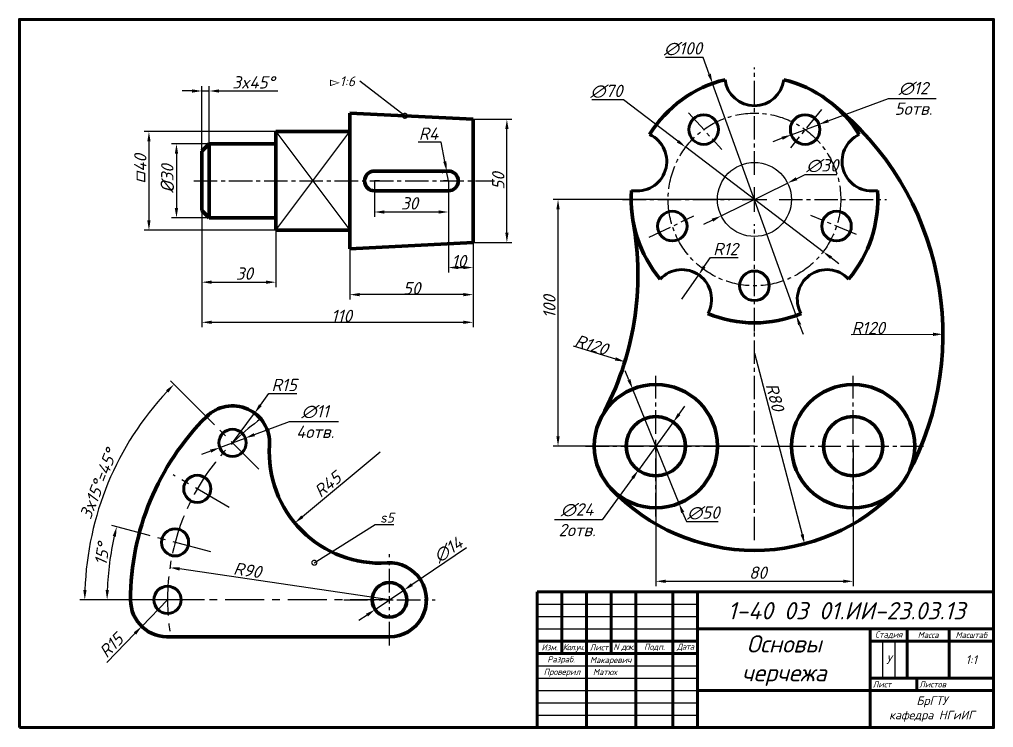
# Model space of a CAD drawing. Header units: millimetres. Extents: x 0 to 395, y 0 to 287.
import ezdxf
from ezdxf import colors
from ezdxf.entities.mleader import LeaderData, LeaderLine
from ezdxf.math import Vec2, Vec3

# ---------------------------------------------------------------- set-up
doc = ezdxf.new("R2010")
doc.units = ezdxf.units.MM
doc.header["$LTSCALE"] = 0.5
for name, pattern in [('CENTER2', [28.575, 19.05, -3.175, 3.175, -3.175]), ('осевая', [50.8, 31.75, -6.35, 6.35, -6.35]), ('осевая2', [28.575, 19.05, -3.175, 3.175, -3.175])]:
    doc.linetypes.add(name, pattern=pattern)
doc.styles.add('GOST-2.304_Type-B', font='isocpeui.ttf')
doc.styles.add('SPDS', font='isocpeur.ttf', dxfattribs={"oblique": 15})
doc.styles.get("Standard").update_dxf_attribs({"font": 'isocpeui.ttf'})
doc.dimstyles.new('Copy(2) of STANDARD', dxfattribs={"dimscale": 0, "dimtxt": 5, "dimasz": 4, "dimexe": 2, "dimexo": 0, "dimgap": 1, "dimtad": 1, "dimdec": 0, "dimzin": 12, "dimdsep": 46, "dimtxsty": 'SPDS', "dimcen": -3, "dimclrd": 256, "dimclre": 256, "dimadec": 0, "dimazin": 0, "dimtfac": 1, "dimtdec": 0, "dimtmove": 0, "dimatfit": 1, "dimfxl": 1, "dimtolj": 1, "dimtzin": 0, "dimarcsym": 0})
doc.dimstyles.get("Standard").update_dxf_attribs({"dimtxt": 5, "dimasz": 4, "dimexe": 2, "dimexo": 0, "dimgap": 0.09, "dimtad": 1, "dimdec": 0, "dimzin": 0, "dimdsep": 46, "dimtxsty": 'Standard', "dimcen": 0.09, "dimadec": 0, "dimazin": 0, "dimtfac": 1, "dimtdec": 0, "dimtofl": 0, "dimtmove": 0, "dimatfit": 3, "dimfxl": 1, "dimtolj": 1, "dimtzin": 0, "dimarcsym": 0})
doc.dimstyles.new('Копия Copy(2) of STANDARD', dxfattribs={"dimscale": 0, "dimtxt": 5, "dimasz": 4, "dimexe": 2, "dimexo": 0, "dimgap": 1, "dimtad": 1, "dimtoh": 1, "dimdec": 0, "dimzin": 12, "dimdsep": 46, "dimtxsty": 'SPDS', "dimcen": -3, "dimclrd": 256, "dimclre": 256, "dimadec": 0, "dimazin": 0, "dimtfac": 1, "dimtdec": 0, "dimtmove": 0, "dimatfit": 1, "dimfxl": 1, "dimtolj": 1, "dimtzin": 0, "dimarcsym": 0})

# ---------------------------------------------------------------- blocks, each defined once
blk = doc.blocks.new('*D10')
at = {"lineweight": -2, "transparency": 16777216}
for p, q in [((144.27, 221.8), (144.27, 207.2)), ((174.27, 221.8), (174.27, 207.2)), ((148.27, 209.2), (170.27, 209.2))]:
    blk.add_line(p, q, dxfattribs=at)
at = {"lineweight": -3, "transparency": 16777216}
for points in [[(148.27, 209.86), (148.27, 208.53), (144.27, 209.2)], [(170.27, 209.86), (170.27, 208.53), (174.27, 209.2)]]:
    blk.add_solid(points, dxfattribs=at)
at = {"layer": 'Defpoints', "color": 0, "lineweight": -3, "transparency": 16777216}
for p in [(144.27, 221.8), (174.27, 221.8), (174.27, 209.2)]:
    blk.add_point(p, dxfattribs=at)
at = {"color": 0, "lineweight": -3, "transparency": 16777216, "insert": (158.48, 212.7), "char_height": 5, "attachment_point": 5, "style": 'SPDS'}
blk.add_mtext('\\A1;30', dxfattribs=at)
blk = doc.blocks.new('*D11')
at = {"lineweight": -2, "transparency": 16777216}
for p, q in [((74.27, 209.8), (74.27, 178.75)), ((104.27, 201.8), (104.27, 178.75)), ((78.27, 180.75), (100.27, 180.75))]:
    blk.add_line(p, q, dxfattribs=at)
at = {"lineweight": -3, "transparency": 16777216}
for points in [[(78.27, 181.41), (78.27, 180.08), (74.27, 180.75)], [(100.27, 181.41), (100.27, 180.08), (104.27, 180.75)]]:
    blk.add_solid(points, dxfattribs=at)
at = {"layer": 'Defpoints', "color": 0, "lineweight": -3, "transparency": 16777216}
for p in [(74.27, 209.8), (104.27, 201.8), (104.27, 180.75)]:
    blk.add_point(p, dxfattribs=at)
at = {"color": 0, "lineweight": -3, "transparency": 16777216, "insert": (91.51, 184.25), "char_height": 5, "attachment_point": 5, "style": 'SPDS'}
blk.add_mtext('\\A1;30', dxfattribs=at)
blk = doc.blocks.new('*D13')
at = {"lineweight": -2, "transparency": 16777216}
for p, q in [((77.27, 236.8), (61.97, 236.8)), ((63.97, 232.8), (63.97, 210.8)), ((77.27, 206.8), (61.97, 206.8))]:
    blk.add_line(p, q, dxfattribs=at)
at = {"lineweight": -3, "transparency": 16777216}
for points in [[(63.3, 232.8), (64.64, 232.8), (63.97, 236.8)], [(63.3, 210.8), (64.64, 210.8), (63.97, 206.8)]]:
    blk.add_solid(points, dxfattribs=at)
at = {"layer": 'Defpoints', "color": 0, "lineweight": -3, "transparency": 16777216}
for p in [(77.27, 236.8), (63.97, 206.8), (77.27, 206.8)]:
    blk.add_point(p, dxfattribs=at)
at = {"color": 0, "lineweight": -3, "transparency": 16777216, "insert": (60.26, 222.71), "char_height": 5, "attachment_point": 5, "rotation": 90, "style": 'SPDS'}
blk.add_mtext('\\A1;{\\H1.08333x;%%C}30', dxfattribs=at)
blk = doc.blocks.new('*D14')
at = {"lineweight": -2, "transparency": 16777216}
for p, q in [((104.27, 241.8), (50.81, 241.8)), ((52.81, 237.8), (52.81, 205.8)), ((104.27, 201.8), (50.81, 201.8))]:
    blk.add_line(p, q, dxfattribs=at)
at = {"lineweight": -3, "transparency": 16777216}
for points in [[(52.14, 237.8), (53.47, 237.8), (52.81, 241.8)], [(52.14, 205.8), (53.47, 205.8), (52.81, 201.8)]]:
    blk.add_solid(points, dxfattribs=at)
at = {"layer": 'Defpoints', "color": 0, "lineweight": -3, "transparency": 16777216}
for p in [(104.27, 241.8), (52.81, 201.8), (104.27, 201.8)]:
    blk.add_point(p, dxfattribs=at)
at = {"color": 0, "lineweight": -3, "transparency": 16777216, "insert": (49.31, 226.64), "char_height": 5, "attachment_point": 5, "rotation": 90, "style": 'SPDS'}
blk.add_mtext('\\A1;{\\H0.95833x;□}40', dxfattribs=at)
blk = doc.blocks.new('*D15')
at = {"lineweight": -2, "transparency": 16777216}
for p, q in [((184.27, 246.8), (199.97, 246.8)), ((197.97, 200.8), (197.97, 242.8)), ((184.27, 196.8), (199.97, 196.8))]:
    blk.add_line(p, q, dxfattribs=at)
at = {"lineweight": -3, "transparency": 16777216}
for points in [[(197.31, 242.8), (198.64, 242.8), (197.97, 246.8)], [(197.31, 200.8), (198.64, 200.8), (197.97, 196.8)]]:
    blk.add_solid(points, dxfattribs=at)
at = {"layer": 'Defpoints', "color": 0, "lineweight": -3, "transparency": 16777216}
for p in [(184.27, 246.8), (197.97, 246.8), (184.27, 196.8)]:
    blk.add_point(p, dxfattribs=at)
at = {"color": 0, "lineweight": -3, "transparency": 16777216, "insert": (194.47, 221.76), "char_height": 5, "attachment_point": 5, "rotation": 90, "style": 'SPDS'}
blk.add_mtext('\\A1;50', dxfattribs=at)
blk = doc.blocks.new('*D16')
at = {"lineweight": -2, "transparency": 16777216}
for p, q in [((70.27, 258.25), (66.27, 258.25)), ((74.27, 233.8), (74.27, 260.25)), ((74.27, 258.25), (77.27, 258.25)), ((77.27, 236.8), (77.27, 260.25)), ((81.27, 258.25), (105.11, 258.25))]:
    blk.add_line(p, q, dxfattribs=at)
at = {"lineweight": -3, "transparency": 16777216}
for points in [[(70.27, 258.91), (70.27, 257.58), (74.27, 258.25)], [(81.27, 258.91), (81.27, 257.58), (77.27, 258.25)]]:
    blk.add_solid(points, dxfattribs=at)
at = {"layer": 'Defpoints', "color": 0, "lineweight": -3, "transparency": 16777216}
for p in [(74.27, 258.25), (74.27, 233.8), (77.27, 236.8)]:
    blk.add_point(p, dxfattribs=at)
at = {"color": 0, "lineweight": -3, "transparency": 16777216, "insert": (95.19, 261.75), "char_height": 5, "attachment_point": 5, "style": 'SPDS'}
blk.add_mtext('\\A1;3x45%%D', dxfattribs=at)
blk = doc.blocks.new('_DotSmall')
at = {"color": 0, "linetype": 'ByBlock', "lineweight": -3, "const_width": 0.5}
blk.add_lwpolyline([(-0.0625, 0, 1), (0.0625, 0, 1)], format="xyb", close=True, dxfattribs=at)
blk = doc.blocks.new('*U17')
at = {"linetype": 'осевая', "lineweight": -3}
blk.add_line((13.14, 0), (-13.14, 0), dxfattribs=at)
at = {"lineweight": 60}
blk.add_circle((-1.86, 0), 5.5, dxfattribs=at)
blk = doc.blocks.new('*U18')
at = {"color": 0, "linetype": 'ByBlock', "lineweight": -2, "transparency": 16777216}
for p, rotation in [((88.03, 114.3), 315.0000000000001), ((74.02, 96.05), 330.0000000000001), ((65.21, 74.79), 345)]:
    blk.add_blockref('*U17', p, dxfattribs=dict(at, rotation=rotation))
blk.add_blockref('*U17', (62.21, 51.98), dxfattribs=at)
blk = doc.blocks.new('*U19')
at = {"color": 0, "linetype": 'CENTER2', "lineweight": -3, "transparency": 16777216}
for p, q in [((0, 3), (0, 18.5)), ((-18.5, 0), (-3, 0)), ((3, 0), (18.5, 0)), ((0, -18.5), (0, -3))]:
    blk.add_line(p, q, dxfattribs=at)
at = {"color": 0, "linetype": 'Continuous', "lineweight": -3, "transparency": 16777216}
for p, q in [((-1.5, 0), (1.5, 0)), ((0, -1.5), (0, 1.5))]:
    blk.add_line(p, q, dxfattribs=at)
blk = doc.blocks.new('*D20')
at = {"lineweight": -2, "transparency": 16777216}
for p, q in [((52.52, 78.19), (37.81, 82.13)), ((49.07, 51.98), (33.84, 51.98))]:
    blk.add_line(p, q, dxfattribs=at)
blk.add_arc((150.35, 51.98), 114.51, 167.0015, 177.9985, dxfattribs=at)
at = {"lineweight": -3, "transparency": 16777216}
for points in [[(38.12, 77.9), (39.42, 77.57), (39.74, 81.62)], [(36.57, 55.97), (35.24, 55.99), (35.84, 51.98)]]:
    blk.add_solid(points, dxfattribs=at)
at = {"layer": 'Defpoints', "color": 0, "lineweight": -3, "transparency": 16777216}
for p in [(52.52, 78.19), (77.91, 71.39), (36.27, 61.96), (49.07, 51.98), (75.35, 51.98)]:
    blk.add_point(p, dxfattribs=at)
at = {"color": 0, "lineweight": -3, "transparency": 16777216, "insert": (33.8, 70.5), "char_height": 5, "attachment_point": 5, "rotation": 80.9698, "style": 'SPDS'}
blk.add_mtext('\\A1;15°', dxfattribs=at)
blk = doc.blocks.new('*D21')
at = {"lineweight": -2, "transparency": 16777216}
for p, q in [((78.74, 123.59), (61.57, 140.76)), ((60.35, 51.98), (24.79, 51.98))]:
    blk.add_line(p, q, dxfattribs=at)
blk.add_arc((150.35, 51.98), 123.56, 136.8549, 178.1451, dxfattribs=at)
at = {"lineweight": -3, "transparency": 16777216}
for points in [[(59.72, 136.94), (60.68, 136.01), (62.98, 139.35)], [(27.52, 55.97), (26.19, 55.99), (26.79, 51.98)]]:
    blk.add_solid(points, dxfattribs=at)
at = {"layer": 'Defpoints', "color": 0, "lineweight": -3, "transparency": 16777216}
for p in [(78.74, 123.59), (43.34, 113.76), (97.32, 105.01), (60.35, 51.98), (150.35, 51.98)]:
    blk.add_point(p, dxfattribs=at)
at = {"color": 0, "lineweight": -3, "transparency": 16777216, "insert": (32.27, 98.9), "char_height": 5, "attachment_point": 5, "rotation": 68.327, "style": 'SPDS'}
blk.add_mtext('\\A1;3x15%%D=45°', dxfattribs=at)
blk = doc.blocks.new('*D22')
at = {"lineweight": -2, "transparency": 16777216}
blk.add_line((146.59, 111.86), (115.03, 85.69), dxfattribs=at)
at = {"lineweight": -3, "transparency": 16777216}
blk.add_solid([(114.61, 86.2), (115.46, 85.18), (111.95, 83.14)], dxfattribs=at)
at = {"layer": 'Defpoints', "color": 0, "lineweight": -3, "transparency": 16777216}
for p in [(146.59, 111.86), (111.95, 83.14)]:
    blk.add_point(p, dxfattribs=at)
at = {"color": 0, "lineweight": -3, "transparency": 16777216, "insert": (125.28, 98.74), "char_height": 5, "attachment_point": 5, "rotation": 39.6663, "style": 'SPDS'}
blk.add_mtext('\\A1;R45', dxfattribs=at)
blk = doc.blocks.new('*D23')
at = {"lineweight": -2, "transparency": 16777216}
blk.add_line((150.35, 51.98), (65.26, 64.49), dxfattribs=at)
at = {"lineweight": -3, "transparency": 16777216}
blk.add_solid([(65.36, 65.15), (65.17, 63.83), (61.31, 65.07)], dxfattribs=at)
at = {"layer": 'Defpoints', "color": 0, "lineweight": -3, "transparency": 16777216}
for p in [(61.31, 65.07), (150.35, 51.98)]:
    blk.add_point(p, dxfattribs=at)
at = {"color": 0, "lineweight": -3, "transparency": 16777216, "insert": (92.75, 63.99), "char_height": 5, "attachment_point": 5, "rotation": 351.6341, "style": 'SPDS'}
blk.add_mtext('\\A1;R90', dxfattribs=at)
blk = doc.blocks.new('*D24')
at = {"lineweight": -2, "transparency": 16777216}
for p, q in [((60.35, 51.98), (49.9, 41.22)), ((47.11, 38.35), (35.73, 26.62))]:
    blk.add_line(p, q, dxfattribs=at)
at = {"lineweight": -3, "transparency": 16777216}
blk.add_solid([(46.64, 38.81), (47.59, 37.88), (49.9, 41.22)], dxfattribs=at)
at = {"layer": 'Defpoints', "color": 0, "lineweight": -3, "transparency": 16777216}
for p in [(60.35, 51.98), (49.9, 41.22)]:
    blk.add_point(p, dxfattribs=at)
at = {"color": 0, "lineweight": -3, "transparency": 16777216, "insert": (37.52, 33.49), "char_height": 5, "attachment_point": 5, "rotation": 45.8419, "style": 'SPDS'}
blk.add_mtext('\\A1;R15', dxfattribs=at)
blk = doc.blocks.new('*D25')
at = {"lineweight": -2, "transparency": 16777216}
for p, q in [((98.01, 130.89), (101.49, 135.59)), ((101.49, 135.59), (112.83, 135.59)), ((86.71, 115.62), (95.63, 127.68))]:
    blk.add_line(p, q, dxfattribs=at)
at = {"lineweight": -3, "transparency": 16777216}
blk.add_solid([(97.47, 131.29), (98.55, 130.5), (95.63, 127.68)], dxfattribs=at)
at = {"layer": 'Defpoints', "color": 0, "lineweight": -3, "transparency": 16777216}
for p in [(95.63, 127.68), (86.71, 115.62)]:
    blk.add_point(p, dxfattribs=at)
at = {"color": 0, "lineweight": -3, "transparency": 16777216, "insert": (107.66, 139.09), "char_height": 5, "attachment_point": 5, "style": 'SPDS'}
blk.add_mtext('\\A1;R15', dxfattribs=at)
blk = doc.blocks.new('*D26')
at = {"lineweight": -2, "transparency": 16777216}
for p, q in [((95.61, 118.95), (109.76, 124.25)), ((109.76, 124.25), (129.64, 124.25)), ((81.56, 113.69), (91.86, 117.55)), ((77.81, 112.29), (74.07, 110.88))]:
    blk.add_line(p, q, dxfattribs=at)
at = {"lineweight": -3, "transparency": 16777216}
for points in [[(95.37, 119.57), (95.84, 118.32), (91.86, 117.55)], [(77.58, 112.91), (78.05, 111.66), (81.56, 113.69)]]:
    blk.add_solid(points, dxfattribs=at)
at = {"layer": 'Defpoints', "color": 0, "lineweight": -3, "transparency": 16777216}
for p in [(91.86, 117.55), (81.56, 113.69)]:
    blk.add_point(p, dxfattribs=at)
at = {"color": 0, "lineweight": -3, "transparency": 16777216, "insert": (120.2, 124.25), "char_height": 5, "width": 9.8397, "attachment_point": 5, "style": 'SPDS'}
blk.add_mtext('\\A1;∅11\\P4отв.', dxfattribs=at)
blk = doc.blocks.new('*D27')
at = {"lineweight": -2, "transparency": 16777216}
for p, q in [((159.46, 58.14), (181.65, 73.14)), ((144.55, 48.06), (156.15, 55.9)), ((141.24, 45.82), (137.92, 43.58))]:
    blk.add_line(p, q, dxfattribs=at)
at = {"lineweight": -3, "transparency": 16777216}
for points in [[(159.09, 58.69), (159.84, 57.59), (156.15, 55.9)], [(140.86, 46.37), (141.61, 45.27), (144.55, 48.06)]]:
    blk.add_solid(points, dxfattribs=at)
at = {"layer": 'Defpoints', "color": 0, "lineweight": -3, "transparency": 16777216}
for p in [(156.15, 55.9), (144.55, 48.06)]:
    blk.add_point(p, dxfattribs=at)
at = {"color": 0, "lineweight": -3, "transparency": 16777216, "insert": (174.17, 72.3), "char_height": 5, "attachment_point": 5, "rotation": 34.0606, "style": 'SPDS'}
blk.add_mtext('\\A1;∅14', dxfattribs=at)
blk = doc.blocks.new('*D28')
at = {"lineweight": -2, "transparency": 16777216}
for p, q in [((171.37, 237.44), (162.03, 237.44)), ((172.81, 229.67), (171.37, 237.44)), ((174.27, 221.8), (173.54, 225.74))]:
    blk.add_line(p, q, dxfattribs=at)
blk.add_arc((174.27, 221.8), 4, 90, 129.1662, dxfattribs=at)
at = {"lineweight": -3, "transparency": 16777216}
blk.add_solid([(173.46, 229.79), (172.15, 229.55), (173.54, 225.74)], dxfattribs=at)
at = {"layer": 'Defpoints', "color": 0, "lineweight": -3, "transparency": 16777216}
for p in [(173.54, 225.74), (174.27, 221.8)]:
    blk.add_point(p, dxfattribs=at)
at = {"color": 0, "lineweight": -3, "transparency": 16777216, "insert": (166.2, 240.94), "char_height": 5, "attachment_point": 5, "style": 'SPDS'}
blk.add_mtext('\\A1;R4', dxfattribs=at)
blk = doc.blocks.new('*U30')
at = {"color": 0, "linetype": 'CENTER2', "lineweight": -3, "transparency": 16777216}
for p, q in [((0, 5), (0, 28.5)), ((-28.5, 0), (-5, 0)), ((5, 0), (28.5, 0)), ((0, -28.5), (0, -5))]:
    blk.add_line(p, q, dxfattribs=at)
at = {"color": 0, "linetype": 'Continuous', "lineweight": -3, "transparency": 16777216}
for p, q in [((-2.5, 0), (2.5, 0)), ((0, -2.5), (0, 2.5))]:
    blk.add_line(p, q, dxfattribs=at)
blk = doc.blocks.new('*U31')
at = {"color": 0, "linetype": 'CENTER2', "lineweight": -3, "transparency": 16777216}
for p, q in [((0, 5), (0, 28.5)), ((-28.5, 0), (-5, 0)), ((5, 0), (28.5, 0)), ((0, -28.5), (0, -5))]:
    blk.add_line(p, q, dxfattribs=at)
at = {"color": 0, "linetype": 'Continuous', "lineweight": -3, "transparency": 16777216}
for p, q in [((-2.5, 0), (2.5, 0)), ((0, -2.5), (0, 2.5))]:
    blk.add_line(p, q, dxfattribs=at)
blk = doc.blocks.new('*U32')
at = {"color": 0, "linetype": 'CENTER2', "lineweight": -3, "transparency": 16777216}
for p, q in [((0, 10), (0, 53.5)), ((-53.5, 0), (-10, 0)), ((10, 0), (53.5, 0)), ((0, -53.5), (0, -10))]:
    blk.add_line(p, q, dxfattribs=at)
at = {"color": 0, "linetype": 'Continuous', "lineweight": -3, "transparency": 16777216}
for p, q in [((0, -5), (0, 5)), ((-5, 0), (5, 0))]:
    blk.add_line(p, q, dxfattribs=at)
blk = doc.blocks.new('*U33')
at = {"lineweight": 60}
blk.add_circle((0, 0), 6, dxfattribs=at)
blk = doc.blocks.new('*U34')
at = {"color": 0, "linetype": 'ByBlock', "lineweight": -2, "transparency": 16777216}
for p, rotation in [((577.16, 281.1), 216), ((618.3, 281.1), 144), ((564.44, 241.97), 288), ((631.02, 241.97), 71.99999999999999)]:
    blk.add_blockref('*U33', p, dxfattribs=dict(at, rotation=rotation))
blk.add_blockref('*U33', (597.73, 217.78), dxfattribs=at)
blk = doc.blocks.new('*U37')
at = {"lineweight": 60}
blk.add_arc((0, 6.72), 12, 186.8921, 353.1079, dxfattribs=at)
blk = doc.blocks.new('*U38')
at = {"color": 0, "linetype": 'ByBlock', "lineweight": -2, "transparency": 16777216}
blk.add_blockref('*U37', (597.73, 296.06), dxfattribs=at)
for p, rotation in [((556.57, 266.16), 72), ((638.89, 266.16), 288), ((572.29, 217.77), 144), ((623.17, 217.77), 216)]:
    blk.add_blockref('*U37', p, dxfattribs=dict(at, rotation=rotation))
blk = doc.blocks.new('*D39')
at = {"lineweight": -2, "transparency": 16777216}
for p, q in [((298.36, 214.28), (216.71, 214.28)), ((218.71, 118.28), (218.71, 210.28)), ((298.36, 114.28), (216.71, 114.28))]:
    blk.add_line(p, q, dxfattribs=at)
at = {"lineweight": -3, "transparency": 16777216}
for points in [[(218.04, 210.28), (219.38, 210.28), (218.71, 214.28)], [(218.04, 118.28), (219.38, 118.28), (218.71, 114.28)]]:
    blk.add_solid(points, dxfattribs=at)
at = {"layer": 'Defpoints', "color": 0, "lineweight": -3, "transparency": 16777216}
for p in [(218.71, 214.28), (298.36, 214.28), (298.36, 114.28)]:
    blk.add_point(p, dxfattribs=at)
at = {"color": 0, "lineweight": -3, "transparency": 16777216, "insert": (215.21, 170.79), "char_height": 5, "attachment_point": 5, "rotation": 90, "style": 'SPDS'}
blk.add_mtext('\\A1;100', dxfattribs=at)
blk = doc.blocks.new('*D40')
at = {"lineweight": -2, "transparency": 16777216}
for p, q in [((258.36, 114.28), (258.36, 57.5)), ((338.36, 114.28), (338.36, 57.5)), ((262.36, 59.5), (334.36, 59.5))]:
    blk.add_line(p, q, dxfattribs=at)
at = {"lineweight": -3, "transparency": 16777216}
for points in [[(262.36, 60.17), (262.36, 58.83), (258.36, 59.5)], [(334.36, 60.17), (334.36, 58.83), (338.36, 59.5)]]:
    blk.add_solid(points, dxfattribs=at)
at = {"layer": 'Defpoints', "color": 0, "lineweight": -3, "transparency": 16777216}
for p in [(258.36, 114.28), (338.36, 114.28), (338.36, 59.5)]:
    blk.add_point(p, dxfattribs=at)
at = {"color": 0, "lineweight": -3, "transparency": 16777216, "insert": (299.76, 63), "char_height": 5, "attachment_point": 5, "style": 'SPDS'}
blk.add_mtext('\\A1;80', dxfattribs=at)
blk = doc.blocks.new('*D43')
at = {"color": 0, "lineweight": -2, "transparency": 16777216}
blk.add_line((337.59, 159.58), (370.8, 159.62), dxfattribs=at)
at = {"color": 0, "lineweight": -3, "transparency": 16777216}
blk.add_solid([(370.8, 160.28), (370.8, 158.95), (374.8, 159.62)], dxfattribs=at)
at = {"layer": 'Defpoints', "color": 0, "lineweight": -3, "transparency": 16777216}
for p in [(254.8, 159.49), (374.8, 159.62)]:
    blk.add_point(p, dxfattribs=at)
at = {"color": 0, "lineweight": -3, "transparency": 16777216, "insert": (344.54, 162.18), "char_height": 5, "attachment_point": 5, "rotation": 0.0649}
blk.add_mtext('\\A1;R120', dxfattribs=at)
blk = doc.blocks.new('*D44')
at = {"lineweight": -2, "transparency": 16777216}
blk.add_line((298.36, 152.03), (317.68, 78.53), dxfattribs=at)
at = {"lineweight": -3, "transparency": 16777216}
blk.add_solid([(318.33, 78.7), (317.04, 78.36), (318.7, 74.66)], dxfattribs=at)
at = {"layer": 'Defpoints', "color": 0, "lineweight": -3, "transparency": 16777216}
for p in [(298.36, 152.03), (318.7, 74.66)]:
    blk.add_point(p, dxfattribs=at)
at = {"color": 0, "lineweight": -3, "transparency": 16777216, "insert": (306.66, 134.23), "char_height": 5, "attachment_point": 5, "rotation": 284.7315, "style": 'SPDS'}
blk.add_mtext('\\A1;R80', dxfattribs=at)
blk = doc.blocks.new('*D45')
at = {"lineweight": -2, "transparency": 16777216}
for p, q in [((267.78, 127.22), (270.13, 130.45)), ((265.42, 123.98), (251.29, 104.58)), ((248.94, 101.35), (236.63, 84.45)), ((236.63, 84.45), (217.25, 84.45))]:
    blk.add_line(p, q, dxfattribs=at)
at = {"lineweight": -3, "transparency": 16777216}
for points in [[(267.24, 127.61), (268.31, 126.83), (265.42, 123.98)], [(248.4, 101.74), (249.48, 100.96), (251.29, 104.58)]]:
    blk.add_solid(points, dxfattribs=at)
at = {"layer": 'Defpoints', "color": 0, "lineweight": -3, "transparency": 16777216}
for p in [(265.42, 123.98), (251.29, 104.58)]:
    blk.add_point(p, dxfattribs=at)
at = {"color": 0, "lineweight": -3, "transparency": 16777216, "insert": (226.44, 84.45), "char_height": 5, "attachment_point": 5, "style": 'SPDS'}
blk.add_mtext('\\A1;∅24\\P2отв.', dxfattribs=at)
blk = doc.blocks.new('*D46')
at = {"lineweight": -2, "transparency": 16777216}
for p, q in [((328.29, 246.11), (352.67, 255.25)), ((352.67, 255.25), (372.05, 255.25)), ((313.31, 240.49), (324.55, 244.71)), ((309.57, 239.09), (305.82, 237.68))]:
    blk.add_line(p, q, dxfattribs=at)
at = {"lineweight": -3, "transparency": 16777216}
for points in [[(328.06, 246.74), (328.53, 245.49), (324.55, 244.71)], [(309.33, 239.71), (309.8, 238.46), (313.31, 240.49)]]:
    blk.add_solid(points, dxfattribs=at)
at = {"layer": 'Defpoints', "color": 0, "lineweight": -3, "transparency": 16777216}
for p in [(324.55, 244.71), (313.31, 240.49)]:
    blk.add_point(p, dxfattribs=at)
at = {"color": 0, "lineweight": -3, "transparency": 16777216, "insert": (362.86, 255.25), "char_height": 5, "attachment_point": 5, "style": 'SPDS'}
blk.add_mtext('\\A1;∅12\\P5отв.', dxfattribs=at)
blk = doc.blocks.new('*D47')
at = {"lineweight": -2, "transparency": 16777216}
for p, q in [((277.57, 271.86), (262.23, 271.86)), ((280.02, 265.08), (277.57, 271.86)), ((315.33, 167.25), (281.38, 261.31)), ((316.69, 163.49), (318.05, 159.73))]:
    blk.add_line(p, q, dxfattribs=at)
at = {"lineweight": -3, "transparency": 16777216}
for points in [[(280.65, 265.3), (279.39, 264.85), (281.38, 261.31)], [(317.32, 163.72), (316.06, 163.27), (315.33, 167.25)]]:
    blk.add_solid(points, dxfattribs=at)
at = {"layer": 'Defpoints', "color": 0, "lineweight": -3, "transparency": 16777216}
for p in [(281.38, 261.31), (315.33, 167.25)]:
    blk.add_point(p, dxfattribs=at)
at = {"color": 0, "lineweight": -3, "transparency": 16777216, "insert": (269.4, 275.36), "char_height": 5, "attachment_point": 5, "style": 'SPDS'}
blk.add_mtext('\\A1;∅100', dxfattribs=at)
blk = doc.blocks.new('*D48')
at = {"lineweight": -2, "transparency": 16777216}
for p, q in [((245.27, 254.62), (232.43, 254.62)), ((267.31, 237.88), (245.27, 254.62)), ((326.22, 193.11), (270.49, 235.46)), ((329.41, 190.69), (332.59, 188.27))]:
    blk.add_line(p, q, dxfattribs=at)
at = {"lineweight": -3, "transparency": 16777216}
for points in [[(267.71, 238.41), (266.9, 237.35), (270.49, 235.46)], [(329.81, 191.22), (329, 190.16), (326.22, 193.11)]]:
    blk.add_solid(points, dxfattribs=at)
at = {"layer": 'Defpoints', "color": 0, "lineweight": -3, "transparency": 16777216}
for p in [(270.49, 235.46), (326.22, 193.11)]:
    blk.add_point(p, dxfattribs=at)
at = {"color": 0, "lineweight": -3, "transparency": 16777216, "insert": (238.35, 258.12), "char_height": 5, "attachment_point": 5, "style": 'SPDS'}
blk.add_mtext('\\A1;∅70', dxfattribs=at)
blk = doc.blocks.new('*D49')
at = {"lineweight": -2, "transparency": 16777216}
for p, q in [((277.99, 187.05), (280.48, 190.69)), ((280.48, 190.69), (291.82, 190.69)), ((268.97, 173.83), (275.74, 183.74))]:
    blk.add_line(p, q, dxfattribs=at)
at = {"lineweight": -3, "transparency": 16777216}
blk.add_solid([(277.44, 187.42), (278.54, 186.67), (275.74, 183.74)], dxfattribs=at)
at = {"layer": 'Defpoints', "color": 0, "lineweight": -3, "transparency": 16777216}
for p in [(275.74, 183.74), (268.97, 173.83)]:
    blk.add_point(p, dxfattribs=at)
at = {"color": 0, "lineweight": -3, "transparency": 16777216, "insert": (286.65, 194.19), "char_height": 5, "attachment_point": 5, "style": 'SPDS'}
blk.add_mtext('\\A1;R12', dxfattribs=at)
blk = doc.blocks.new('*D50')
at = {"color": 0, "lineweight": -2, "transparency": 16777216}
for p, q in [((174.27, 221.8), (174.27, 184.68)), ((184.27, 221.8), (184.27, 184.68)), ((178.27, 186.68), (180.27, 186.68))]:
    blk.add_line(p, q, dxfattribs=at)
at = {"lineweight": -2, "transparency": 16777216}
for p, q in [((247.46, 141.16), (245.96, 144.87)), ((248.97, 137.45), (267.75, 91.11)), ((269.25, 87.41), (270.75, 83.7)), ((270.75, 83.7), (283.59, 83.7))]:
    blk.add_line(p, q, dxfattribs=at)
at = {"color": 0, "lineweight": -3, "transparency": 16777216}
for points in [[(178.27, 187.35), (178.27, 186.02), (174.27, 186.68)], [(180.27, 187.35), (180.27, 186.02), (184.27, 186.68)]]:
    blk.add_solid(points, dxfattribs=at)
at = {"lineweight": -3, "transparency": 16777216}
for points in [[(248.08, 141.41), (246.85, 140.91), (248.97, 137.45)], [(269.87, 87.66), (268.63, 87.16), (267.75, 91.11)]]:
    blk.add_solid(points, dxfattribs=at)
at = {"layer": 'Defpoints', "color": 0, "lineweight": -3, "transparency": 16777216}
for p in [(174.27, 221.8), (184.27, 221.8), (184.27, 186.68), (248.97, 137.45), (267.75, 91.11)]:
    blk.add_point(p, dxfattribs=at)
at = {"color": 0, "lineweight": -3, "transparency": 16777216, "insert": (178.48, 189.27), "char_height": 5, "attachment_point": 5}
blk.add_mtext('\\A1;10', dxfattribs=at)
at = {"color": 0, "lineweight": -3, "transparency": 16777216, "insert": (277.67, 87.2), "char_height": 5, "attachment_point": 5, "style": 'SPDS'}
blk.add_mtext('\\A1;∅50', dxfattribs=at)
blk = doc.blocks.new('*D51')
at = {"color": 0, "lineweight": -2, "transparency": 16777216}
for p, q in [((134.27, 221.8), (134.27, 173.7)), ((184.27, 221.8), (184.27, 173.7)), ((180.27, 175.7), (138.27, 175.7))]:
    blk.add_line(p, q, dxfattribs=at)
at = {"lineweight": -2, "transparency": 16777216}
for p, q in [((315.4, 222.69), (318.98, 224.46)), ((318.98, 224.46), (331.82, 224.46)), ((284.9, 207.65), (311.81, 220.92)), ((281.32, 205.88), (277.73, 204.11))]:
    blk.add_line(p, q, dxfattribs=at)
at = {"lineweight": -3, "transparency": 16777216}
for points in [[(315.1, 223.29), (315.69, 222.09), (311.81, 220.92)], [(281.02, 206.48), (281.61, 205.28), (284.9, 207.65)]]:
    blk.add_solid(points, dxfattribs=at)
at = {"color": 0, "lineweight": -3, "transparency": 16777216}
for points in [[(138.27, 176.37), (138.27, 175.04), (134.27, 175.7)], [(180.27, 176.37), (180.27, 175.04), (184.27, 175.7)]]:
    blk.add_solid(points, dxfattribs=at)
at = {"layer": 'Defpoints', "color": 0, "lineweight": -3, "transparency": 16777216}
for p in [(134.27, 221.8), (184.27, 221.8), (311.81, 220.92), (284.9, 207.65), (134.27, 175.7)]:
    blk.add_point(p, dxfattribs=at)
at = {"color": 0, "lineweight": -3, "transparency": 16777216, "insert": (325.9, 227.96), "char_height": 5, "attachment_point": 5, "style": 'SPDS'}
blk.add_mtext('\\A1;∅30', dxfattribs=at)
at = {"color": 0, "lineweight": -3, "transparency": 16777216, "insert": (159.37, 178.29), "char_height": 5, "attachment_point": 5}
blk.add_mtext('\\A1;50', dxfattribs=at)
blk = doc.blocks.new('*D53')
at = {"color": 0, "lineweight": -2, "transparency": 16777216}
blk.add_line((224.85, 154.92), (241.97, 149.65), dxfattribs=at)
at = {"color": 0, "lineweight": -3, "transparency": 16777216}
blk.add_solid([(242.16, 150.29), (241.77, 149.01), (245.79, 148.47)], dxfattribs=at)
at = {"layer": 'Defpoints', "color": 0, "lineweight": -3, "transparency": 16777216}
for p in [(131.11, 183.81), (245.79, 148.47)]:
    blk.add_point(p, dxfattribs=at)
at = {"color": 0, "lineweight": -3, "transparency": 16777216, "insert": (232.26, 155.35), "char_height": 5, "attachment_point": 5, "rotation": 342.8744}
blk.add_mtext('\\A1;R120', dxfattribs=at)
blk = doc.blocks.new('*D52')
at = {"color": 0, "lineweight": -2, "transparency": 16777216}
for p, q in [((74.27, 221.8), (74.27, 162.48)), ((184.27, 221.8), (184.27, 162.48)), ((78.27, 164.48), (180.27, 164.48))]:
    blk.add_line(p, q, dxfattribs=at)
at = {"color": 0, "lineweight": -3, "transparency": 16777216}
for points in [[(78.27, 165.15), (78.27, 163.82), (74.27, 164.48)], [(180.27, 165.15), (180.27, 163.82), (184.27, 164.48)]]:
    blk.add_solid(points, dxfattribs=at)
at = {"layer": 'Defpoints', "color": 0, "lineweight": -3, "transparency": 16777216}
for p in [(74.27, 221.8), (184.27, 221.8), (184.27, 164.48)]:
    blk.add_point(p, dxfattribs=at)
at = {"color": 0, "lineweight": -3, "transparency": 16777216, "insert": (130.94, 167.07), "char_height": 5, "attachment_point": 5}
blk.add_mtext('\\A1;110', dxfattribs=at)

msp = doc.modelspace()

# ---------------------------------------------------------------- linework, layer by layer
at = {"lineweight": 80}
for p, q in [((134.27, 249.3), (184.27, 246.8)), ((134.27, 249.3), (134.27, 221.8)), ((184.27, 221.8), (184.27, 246.8)), ((104.27, 221.8), (104.27, 241.8)), ((104.27, 241.8), (134.27, 241.8)), ((77.27, 236.8), (74.27, 233.8)), ((74.27, 221.8), (74.27, 233.8)), ((77.27, 236.8), (104.27, 236.8)), ((77.27, 236.8), (77.27, 221.8)), ((144.27, 225.8), (174.27, 225.8)), ((74.27, 221.8), (74.27, 209.8)), ((77.27, 206.8), (77.27, 221.8)), ((104.27, 221.8), (104.27, 201.8)), ((134.27, 194.3), (134.27, 221.8)), ((184.27, 221.8), (184.27, 196.8)), ((144.27, 217.8), (174.27, 217.8)), ((77.27, 206.8), (74.27, 209.8)), ((77.27, 206.8), (104.27, 206.8)), ((134.27, 201.8), (104.27, 201.8)), ((134.27, 194.3), (184.27, 196.8)), ((150.35, 36.98), (60.35, 36.98))]:
    msp.add_line(p, q, dxfattribs=at)
at = {"linetype": 'CENTER2', "lineweight": -3}
for p, q in [((271.6, 249.34), (285.12, 234.6)), ((325.49, 250.79), (312.98, 235.18)), ((255.71, 199.02), (273.78, 207.6)), ((339.76, 200.14), (321.26, 207.73)), ((298.36, 76.17), (298.36, 160.78))]:
    msp.add_line(p, q, dxfattribs=at)
at = {"lineweight": -3}
for p, q in [((104.27, 241.8), (134.27, 201.8)), ((104.27, 201.8), (134.27, 241.8)), ((144.27, 221.8), (144.27, 221.8)), ((146.27, 221.8), (144.27, 221.8)), ((174.27, 221.8), (172.27, 221.8))]:
    msp.add_line(p, q, dxfattribs=at)
at = {"linetype": 'CENTER2'}
msp.add_line((70.96, 221.8), (192.98, 221.8), dxfattribs=at)
at = {"lineweight": 60}
for p, q in [((104.27, 201.8), (134.27, 201.8)), ((395.31, 110.23), (395.31, 55.23)), ((210.31, 55.23), (395.31, 55.23))]:
    msp.add_line(p, q, dxfattribs=at)
at = {"linetype": 'осевая2', "lineweight": -3}
msp.add_line((286.86, 114.28), (309.86, 114.28), dxfattribs=at)
at = {"linetype": 'осевая', "lineweight": -3}
msp.add_line((150.35, 51.98), (60.35, 51.98), dxfattribs=at)
at = {"linetype": 'Continuous', "lineweight": 60}
for p, q in [((210.31, 55.23), (395.31, 55.23)), ((210.31, 55.23), (210.31, 0.23)), ((220.31, 55.23), (220.31, 30.23)), ((230.31, 55.23), (230.31, 0.23)), ((240.31, 55.23), (240.31, 30.23)), ((250.31, 55.23), (250.31, 0.23)), ((265.31, 55.23), (265.31, 0.23)), ((275.31, 55.23), (275.31, 0.23)), ((395.31, 55.23), (395.31, 0.23)), ((275.31, 40.23), (395.31, 40.23)), ((345.31, 40.23), (345.31, 0.23)), ((360.31, 40.23), (360.31, 20.23)), ((377.31, 40.23), (377.31, 20.23)), ((210.31, 35.23), (275.31, 35.23)), ((345.31, 35.23), (395.31, 35.23)), ((210.31, 30.23), (275.31, 30.23)), ((345.31, 20.23), (395.31, 20.23)), ((364.17, 20.23), (364.17, 15.23)), ((275.31, 15.23), (395.31, 15.23)), ((210.31, 0.23), (395.31, 0.23))]:
    msp.add_line(p, q, dxfattribs=at)
at = {"linetype": 'Continuous'}
for p, q in [((210.31, 50.23), (275.31, 50.23)), ((210.31, 45.23), (275.31, 45.23)), ((210.31, 40.23), (275.31, 40.23)), ((350.31, 35.23), (350.31, 20.23)), ((355.31, 35.23), (355.31, 20.23)), ((210.31, 25.23), (275.31, 25.23)), ((210.31, 20.23), (275.31, 20.23)), ((210.31, 15.23), (275.31, 15.23)), ((210.31, 10.23), (275.31, 10.23)), ((210.31, 5.23), (275.31, 5.23))]:
    msp.add_line(p, q, dxfattribs=at)
at = {"lineweight": 60}
msp.add_lwpolyline([(0.31, 0.23), (0.31, 287.23), (395.31, 287.23), (395.31, 0.23), (0.31, 0.23)], dxfattribs=at)
at = {"linetype": 'осевая2', "lineweight": -3}
msp.add_circle((298.36, 214.28), 35, dxfattribs=at)
at = {"lineweight": -3}
msp.add_circle((298.36, 214.28), 15, dxfattribs=at)
at = {"lineweight": 80}
for centre, radius in [((258.36, 114.28), 25), ((338.36, 114.28), 25), ((258.36, 114.28), 12), ((338.36, 114.28), 12), ((150.35, 51.98), 7)]:
    msp.add_circle(centre, radius, dxfattribs=at)
for centre, radius, start, end in [((298.36, 214.28), 50, 103.7842, 148.2158), ((298.36, 214.28), 50, 31.7842, 76.2158), ((254.8, 159.49), 120, 331.5877, 51.52), ((144.27, 221.8), 4, 90, 270), ((174.27, 221.8), 4, 270, 90), ((298.36, 214.28), 50, 175.7842, 220.2158), ((298.36, 214.28), 50, 319.7842, 4.2158), ((131.11, 183.81), 120, 331.3491, 10.3275), ((298.36, 214.28), 50, 247.7842, 292.2158), ((86.71, 115.62), 15, 356.4096, 135), ((150.35, 51.98), 105, 135, 180), ((146.59, 111.86), 45, 176.4096, 273.5904), ((298.36, 152.03), 80, 223.3418, 316.6582), ((150.35, 51.98), 15, 270, 93.5904), ((60.35, 51.98), 15, 180, 274.7802)]:
    msp.add_arc(centre, radius, start, end, dxfattribs=at)
at = {"linetype": 'осевая', "lineweight": -3}
msp.add_arc((150.35, 51.98), 90, 125.4396, 189.5604, dxfattribs=at)

# ---------------------------------------------------------------- block references
at = {"linetype": 'CENTER2', "lineweight": -3}
for name, p in [('*U32', (298.36, 214.28)), ('*U30', (258.36, 114.28)), ('*U31', (338.36, 114.28)), ('*U19', (150.35, 51.98))]:
    msp.add_blockref(name, p, dxfattribs=at)
at = {"lineweight": 80}
for name, p in [('*U38', (-299.38, -38.5)), ('*U34', (-299.38, -38.5)), ('*U18', (0, 0))]:
    msp.add_blockref(name, p, dxfattribs=at)

# ---------------------------------------------------------------- texts
at = {"lineweight": -3, "attachment_point": 1}
for s, width, heights, insert, char_height in [('1-40 03 01.ИИ-23.03.13', 135.5917, [0], (287.53, 51.07), 7), ('\\pxqc;Основы\\Pчерчежа', 64.9223, [0], (277.95, 37.63), 7), ('Макаревич', 65.9578, [14.94], (231.67, 28.85), 2.5)]:
    msp.add_mtext_dynamic_manual_height_columns(s, width=width, gutter_width=35, heights=heights, dxfattribs=dict(at, insert=insert, char_height=char_height))
at = {"linetype": 'Continuous', "style": 'GOST-2.304_Type-B'}
for s, insert, char_height, width, attachment_point in [('Стадия', (352.81, 37.73), 2.5, 13, 5), ('Масса', (368.81, 37.73), 2.5, 15, 5), ('Масштаб', (386.31, 37.73), 2.5, 16, 5), ('Изм.', (215.31, 32.73), 2.5, 8, 5), ('{\\T0.8;Кол.уч.}', (224.91, 32.47), 2.5, 9, 5), ('Лист', (235.31, 32.73), 2.5, 8, 5), ('{\\T0.8;N док.}', (245.31, 32.73), 2.5, 9, 5), ('Подп.', (257.81, 32.73), 2.5, 13, 5), ('{\\T0.9;Дата}', (270.31, 32.73), 2.5, 8, 5), ('Разраб.', (219.97, 27.53), 2.5, 18, 5), ('У', (352.81, 27.73), 3.5, 3, 5), ('1:1', (386.31, 27.73), 3.5, 16, 5), ('Проверил', (220.31, 22.47), 2.5, 18, 5), ('Лист', (346.31, 17.73), 2.5, 16.8636, 4), ('Листов', (365.17, 17.73), 2.5, 29.1364, 4), ('БрГТУ \\Pкафедра НГиИГ', (370.31, 7.73), 3.5, 48, 5)]:
    msp.add_mtext(s, dxfattribs=dict(at, insert=insert, char_height=char_height, width=width, attachment_point=attachment_point))
at = {"color": 18, "linetype": 'Continuous', "true_color": 0x000000, "insert": (237.69, 22.73), "char_height": 2.5, "width": 18, "attachment_point": 5, "style": 'GOST-2.304_Type-B'}
msp.add_mtext('Матюх', dxfattribs=at)

# ---------------------------------------------------------------- dimensions: what is measured, and where the dimension line sits
at = {"lineweight": -3}
for p1, p2, dimstyle, picture, middle in [((315.33, 167.25), (281.38, 261.31), 'Копия Copy(2) of STANDARD', '*D47', (269.4, 271.86)), ((326.22, 193.11), (270.49, 235.46), 'Копия Copy(2) of STANDARD', '*D48', (238.35, 254.62)), ((284.9, 207.65), (311.81, 220.92), 'Копия Copy(2) of STANDARD', '*D51', (325.9, 224.46)), ((248.97, 137.45), (267.75, 91.11), 'Копия Copy(2) of STANDARD', '*D50', (277.67, 83.7)), ((144.55, 48.06), (156.15, 55.9), 'Copy(2) of STANDARD', '*D27', (176.13, 69.4))]:
    dim = msp.add_diameter_dim_2p(p1=p1, p2=p2, dimstyle=dimstyle, override={"dimscale": 1}, dxfattribs=at)
    dim.commit()
    dim.dimension.update_dxf_attribs({"geometry": picture, "text_midpoint": middle, "dimtype": 163})
dim = msp.add_linear_dim(base=(74.27, 258.25), p1=(77.27, 236.8), p2=(74.27, 233.8), text='3x45%%D', dimstyle='Copy(2) of STANDARD', override={"dimscale": 1}, dxfattribs=at)
dim.commit()
dim.dimension.update_dxf_attribs({"geometry": '*D16', "text_midpoint": (95.19, 258.25), "dimtype": 160})
for p1, p2, text, picture, middle in [((313.31, 240.49), (324.55, 244.71), '<>\\X5отв.', '*D46', (362.86, 255.25)), ((81.56, 113.69), (91.86, 117.55), '<>\\X4отв.', '*D26', (120.2, 124.25)), ((265.42, 123.98), (251.29, 104.58), '<>\\X2отв.', '*D45', (226.44, 84.45))]:
    dim = msp.add_diameter_dim_2p(p1=p1, p2=p2, text=text, dimstyle='Копия Copy(2) of STANDARD', override={"dimscale": 1}, dxfattribs=at)
    dim.commit()
    dim.dimension.update_dxf_attribs({"geometry": picture, "text_midpoint": middle, "dimtype": 163})
for base, p1, p2, dimstyle, picture, middle in [((197.97, 246.8), (184.27, 196.8), (184.27, 246.8), 'Copy(2) of STANDARD', '*D15', (197.97, 221.76)), ((218.71, 214.28), (298.36, 114.28), (298.36, 214.28), 'Копия Copy(2) of STANDARD', '*D39', (218.71, 170.79))]:
    dim = msp.add_linear_dim(base=base, p1=p1, p2=p2, angle=90, dimstyle=dimstyle, override={"dimscale": 1}, dxfattribs=at)
    dim.commit()
    dim.dimension.update_dxf_attribs({"geometry": picture, "text_midpoint": middle, "dimtype": 160})
for base, p1, p2, text, picture, middle in [((52.81, 201.8), (104.27, 241.8), (104.27, 201.8), '{\\H0.95833x;□}<>', '*D14', (52.81, 226.64)), ((63.97, 206.8), (77.27, 236.8), (77.27, 206.8), '{\\H1.08333x;%%C}<>', '*D13', (63.97, 222.71))]:
    dim = msp.add_linear_dim(base=base, p1=p1, p2=p2, angle=90, text=text, dimstyle='Copy(2) of STANDARD', override={"dimscale": 1}, dxfattribs=at)
    dim.commit()
    dim.dimension.update_dxf_attribs({"geometry": picture, "text_midpoint": middle, "dimtype": 160})
for center, mpoint, dimstyle, picture, middle in [((174.27, 221.8), (173.54, 225.74), 'Копия Copy(2) of STANDARD', '*D28', (166.2, 237.44)), ((268.97, 173.83), (275.74, 183.74), 'Копия Copy(2) of STANDARD', '*D49', (286.65, 190.69)), ((298.36, 152.03), (318.7, 74.66), 'Копия Copy(2) of STANDARD', '*D44', (303.27, 133.34)), ((86.71, 115.62), (95.63, 127.68), 'Копия Copy(2) of STANDARD', '*D25', (107.66, 135.59)), ((146.59, 111.86), (111.95, 83.14), 'Copy(2) of STANDARD', '*D22', (127.52, 96.04)), ((150.35, 51.98), (61.31, 65.07), 'Copy(2) of STANDARD', '*D23', (92.24, 60.52)), ((60.35, 51.98), (49.9, 41.22), 'Copy(2) of STANDARD', '*D24', (40.03, 31.05))]:
    dim = msp.add_radius_dim(center=center, mpoint=mpoint, dimstyle=dimstyle, override={"dimscale": 1}, dxfattribs=at)
    dim.commit()
    dim.dimension.update_dxf_attribs({"geometry": picture, "text_midpoint": middle, "dimtype": 164})
for base, p1, p2, picture, middle in [((134.27, 175.7), (184.27, 221.8), (134.27, 221.8), '*D51', (159.37, 175.7)), ((184.27, 164.48), (74.27, 221.8), (184.27, 221.8), '*D52', (130.94, 164.48)), ((184.27, 186.68), (174.27, 221.8), (184.27, 221.8), '*D50', (178.48, 186.68))]:
    dim = msp.add_linear_dim(base=base, p1=p1, p2=p2, dimstyle='Standard', dxfattribs=at)
    dim.commit()
    dim.dimension.update_dxf_attribs({"geometry": picture, "text_midpoint": middle, "dimtype": 160})
for base, p1, p2, dimstyle, picture, middle in [((174.27, 209.2), (144.27, 221.8), (174.27, 221.8), 'Copy(2) of STANDARD', '*D10', (158.48, 209.2)), ((104.27, 180.75), (74.27, 209.8), (104.27, 201.8), 'Copy(2) of STANDARD', '*D11', (91.51, 180.75)), ((338.36, 59.5), (258.36, 114.28), (338.36, 114.28), 'Копия Copy(2) of STANDARD', '*D40', (299.76, 59.5))]:
    dim = msp.add_linear_dim(base=base, p1=p1, p2=p2, dimstyle=dimstyle, override={"dimscale": 1}, dxfattribs=at)
    dim.commit()
    dim.dimension.update_dxf_attribs({"geometry": picture, "text_midpoint": middle, "dimtype": 160})
for center, mpoint, picture, middle in [((131.11, 183.81), (245.79, 148.47), '*D53', (231.5, 152.87)), ((254.8, 159.49), (374.8, 159.62), '*D43', (344.54, 159.59))]:
    dim = msp.add_radius_dim(center=center, mpoint=mpoint, dimstyle='Standard', dxfattribs=at)
    dim.commit()
    dim.dimension.update_dxf_attribs({"geometry": picture, "text_midpoint": middle, "dimtype": 164})
dim = msp.add_angular_dim_2l(base=(43.34, 113.76), line1=((97.32, 105.01), (78.74, 123.59)), line2=((150.35, 51.98), (60.35, 51.98)), text='3x15%%D=<>', dimstyle='Copy(2) of STANDARD', override={"dimscale": 1}, dxfattribs=at)
dim.commit()
dim.dimension.update_dxf_attribs({"geometry": '*D21', "text_midpoint": (35.53, 97.61), "dimtype": 162})
dim = msp.add_angular_dim_2l(base=(36.27, 61.96), line1=((77.91, 71.39), (52.52, 78.19)), line2=((75.35, 51.98), (49.07, 51.98)), dimstyle='Copy(2) of STANDARD', override={"dimscale": 1}, dxfattribs=at)
dim.commit()
dim.dimension.update_dxf_attribs({"geometry": '*D20', "text_midpoint": (37.25, 69.95), "dimtype": 162})

# ---------------------------------------------------------------- leaders
ml = msp.add_multileader_mtext('Standard', dxfattribs=at)
ml.set_content('{\\fISOCPEUR|b1|i0|c204|p34;\\H0.95833x;▻\\fISOCPEUR|b1|i1|c204|p34;\\H1.04348x;1:6}', color=256)
ml.set_leader_properties()
ml.set_arrow_properties(name='DOTSMALL')
ml.build(insert=Vec2(0, 0))
ml.multileader.update_dxf_attribs({"has_dogleg": 0, "text_left_attachment_type": 6})
ctx = ml.context
ctx.base_point, ctx.plane_origin = Vec3(124.17, 259.38), Vec3(156.6, 248.19)
ctx.left_attachment, ctx.text_align_type = 6, 2
notes = []
notes.append((ctx, [(0, (1, 1, 0), (146.37, 262.18), (-1, 0), 8, [(0, [(156.6, 248.19)], 0, [])])]))
ctx.mtext.insert, ctx.mtext.width, ctx.mtext.alignment, ctx.mtext.flow_direction = Vec3(136.37, 264.18), 5.1758, 3, 5
ml = msp.add_multileader_mtext('Standard', dxfattribs=at)
ml.set_content('{\\fISOCPEUR|b1|i1|c204|p34;s5}', color=256)
ml.set_leader_properties()
ml.set_arrow_properties(name='DOTSMALL')
ml.build(insert=Vec2(0, 0))
ml.multileader.update_dxf_attribs({"has_dogleg": 0, "text_left_attachment_type": 6})
ctx = ml.context
ctx.base_point, ctx.plane_origin = Vec3(144.51, 82.48), Vec3(119.88, 67.04)
ctx.left_attachment = 6
notes.append((ctx, [(0, (1, 1, 0), (136.51, 82.48), (1, 0), 8, [(0, [(119.88, 67.04)], 0, [])])]))
ctx.mtext.insert, ctx.mtext.flow_direction = Vec3(146.51, 87.28), 5
for ctx, leaders in notes:
    for number, flags, end, landing, length, lines in leaders:
        leader = LeaderData()
        leader.index, (leader.has_last_leader_line, leader.has_dogleg_vector, leader.attachment_direction) = number, flags
        leader.last_leader_point, leader.dogleg_vector, leader.dogleg_length = Vec3(end), Vec3(landing), length
        for number, points, colour, breaks in lines:
            line = LeaderLine()
            line.index, line.vertices, line.color, line.breaks = number, Vec3.list(points), colors.encode_raw_color(colour), breaks
            leader.lines.append(line)
        ctx.leaders.append(leader)

doc.saveas('drawing.dxf')
